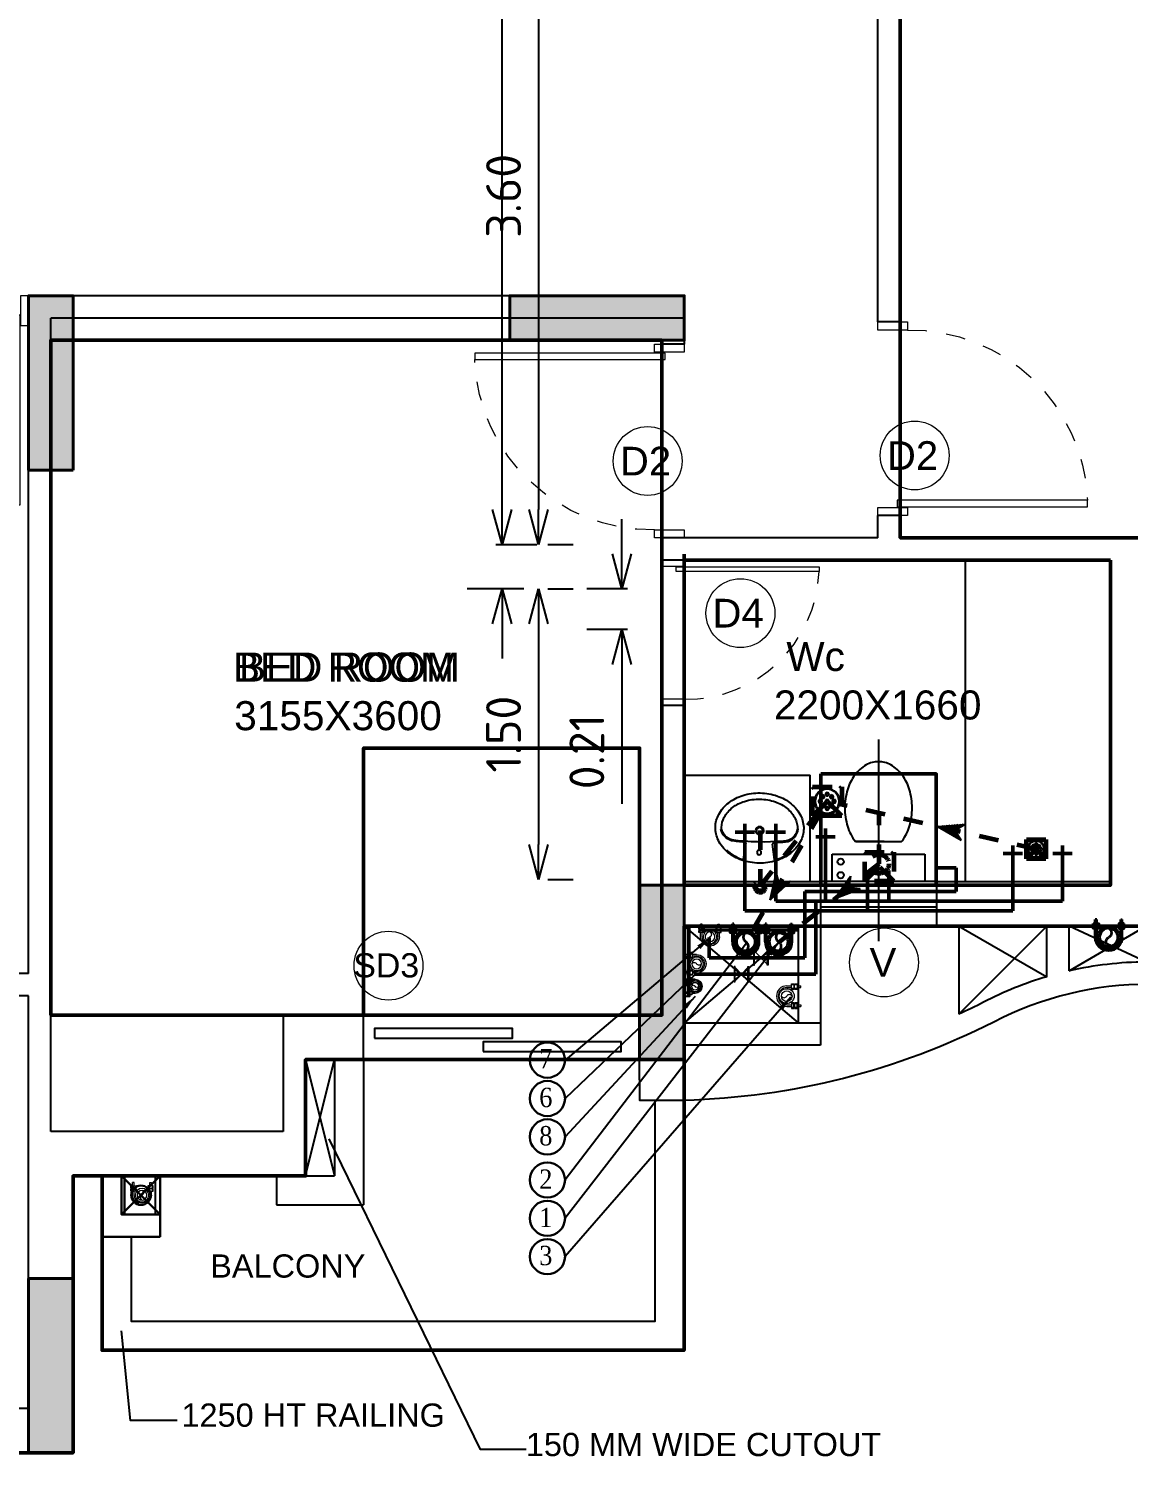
# Model space of a CAD drawing. Header units: inches. Extents: x 0 to 429, y 0 to 146.
# Drawn here: x 236.26 to 241.94, y 98.09 to 105.46 of the extents above; entities that cross this region are included whole.
import ezdxf
from ezdxf.enums import TextEntityAlignment as Align

# ---------------------------------------------------------------- set-up
doc = ezdxf.new("R2010")
doc.units = ezdxf.units.IN
doc.header["$MEASUREMENT"] = 0
doc.linetypes.add('Xr-4BHK-A-B-Typical-Sub$0$HIDDEN', pattern=[0.375, 0.25, -0.125])
doc.layers.get('DEFPOINTS').update_dxf_attribs({"lineweight": 18})
for name, color, linetype, lineweight in [('FLOOR01', 7, 'Continuous', 50), ('XR-4BHK-A-B-TYPICAL-SUB$0$1PL-SHAFT-PIPE-TEXT-50', 213, 'Continuous', 30), ('XR-4BHK-A-B-TYPICAL-SUB$0$CUTOUT', 6, 'Continuous', 30), ('XR-4BHK-A-B-TYPICAL-SUB$0$DOOR', 34, 'Continuous', 20), ('XR-4BHK-A-B-TYPICAL-SUB$0$PIPE', 30, 'Continuous', 30), ('XR-4BHK-A-B-TYPICAL-SUB$0$TOWER-COL', 1, 'Continuous', 40), ('XR-4BHK-A-B-TYPICAL-SUB$0$TOWER-COL-HATCH', 9, 'Continuous', 5), ('XR-4BHK-A-B-TYPICAL-SUB$0$WALL', 7, 'Continuous', 30)]:
    doc.layers.add(name, color=color, linetype=linetype, lineweight=lineweight)
doc.layers.add('XR-4BHK-A-B-TYPICAL-SUB$0$1PL-SHAFT-PIPE', color=7, linetype='Continuous')
doc.layers.add('XR-4BHK-A-B-TYPICAL-SUB$0$ELE', color=4, linetype='Continuous')
doc.layers.add('XR-4BHK-A-B-TYPICAL-SUB$0$SEWERARE LINE', color=7, linetype='Continuous', lineweight=35, true_color=0xca2d12)
doc.layers.add('XR-4BHK-A-B-TYPICAL-SUB$0$WATER SUPPLAY', color=7, linetype='Continuous', lineweight=0, true_color=0x00f000)
doc.styles.add('Sanvi Common', font='isocpeur.ttf')
doc.styles.add('Xr-4BHK-A-B-Typical-Sub$0$$0$DIM', font='arial.ttf', dxfattribs={"height": 4})
doc.styles.add('Xr-4BHK-A-B-Typical-Sub$0$$1$Standard', font='arial.ttf')
doc.styles.add('Xr-4BHK-A-B-Typical-Sub$0$DIM', font='arial.ttf')
doc.styles.add('Xr-4BHK-A-B-Typical-Sub$0$Standard', font='ARIALN.TTF')
doc.styles.add('Xr-4BHK-A-B-Typical-Sub$0$TIMES-ROMAN', font='times.ttf', dxfattribs={"width": 0.9})
doc.dimstyles.new('Sanvi Common', dxfattribs={"dimtxt": 0.18, "dimasz": 0.18, "dimexe": 0.18, "dimexo": 0.0625, "dimgap": 0.09, "dimtad": 1, "dimzin": 0, "dimdsep": 46, "dimtxsty": 'Sanvi Common', "dimblk": 'OPEN30', "dimcen": 0.09, "dimclrd": 68, "dimclre": 68, "dimclrt": 40, "dimadec": 0, "dimazin": 0, "dimtfac": 1, "dimtofl": 0, "dimtmove": 0, "dimatfit": 3, "dimldrblk": 'OPEN30', "dimfxl": 1, "dimtolj": 1, "dimtzin": 0, "dimarcsym": 0})
doc.dimstyles.new('Xr-4BHK-A-B-Typical-Sub$0$DIM 75', dxfattribs={"dimtxt": 75, "dimasz": 75, "dimexe": 0.18, "dimexo": 0.0625, "dimgap": 0.09, "dimtad": 0, "dimtih": 1, "dimtoh": 1, "dimdec": 0, "dimzin": 0, "dimdsep": 46, "dimtxsty": 'Xr-4BHK-A-B-Typical-Sub$0$Standard', "dimcen": 0.09, "dimclrd": 256, "dimclre": 256, "dimclrt": 256, "dimadec": 0, "dimazin": 0, "dimtfac": 1, "dimtdec": 0, "dimtofl": 0, "dimtmove": 0, "dimatfit": 3, "dimfxl": 1, "dimtolj": 1, "dimtzin": 0, "dimarcsym": 0})

# ---------------------------------------------------------------- blocks, each defined once
blk = doc.blocks.new('Xr-4BHK-A-B-Typical-Sub$0$basin6')
blk.add_lwpolyline([(285.3, -227.3, 0.120605), (264.9, -143.3, 0.10507), (202.2, -66.9, 0.088649), (112.5, -18.2, 0.079738), (0.8, 0, 0.079738), (-111, -17.7, 0.088649), (-200.9, -65.9, 0.10507), (-264, -142.1, 0.120605), (-284.7, -226.1, 0.120605), (-264.3, -310.1, 0.10507), (-201.6, -386.5, 0.088649), (-112, -435.2, 0.079738), (-0.2, -453.4, 0.079738), (111.6, -435.7, 0.088649), (201.5, -387.5, 0.10507), (264.5, -311.3, 0.120605)], format="xyb", close=True)
for points in [[(-209.7, -80, -0.016805), (-197.8, -69.9, -0.092161), (-106, -21.4, -0.435128), (-99.7, -24.7), (-85.2, -123.6, -0.44775), (-92.4, -133.7, 0.015365), (-179.5, -141.3, 0.272514), (-249.3, -215.6, 0.272514)], [(210.3, -80, 0.016805), (198.4, -69.9, 0.092161), (106.6, -21.4, 0.435128), (100.3, -24.7), (85.8, -123.6, 0.396344), (97.2, -134.7, -0.011856), (170.2, -140.3, -0.340407), (250.3, -226.8)], [(-244.4, -216.7, 0.017243), (-244.7, -226.1, 0.120605), (-228.8, -291.7, 0.10507), (-176.6, -355.3, 0.088649), (-99.4, -397.2, 0.079738), (-0.1, -413.4, 0.079738), (99.2, -397.7, 0.088649), (176.6, -356.1, 0.10507), (229.1, -292.7, 0.120605), (245.3, -227.3, 0.120605)]]:
    blk.add_lwpolyline(points, format="xyb")
for centre, radius in [((0.3, -69.2), 14.5), ((1.4, -209.2), 26.4), ((1.4, -209.2), 21)]:
    blk.add_circle(centre, radius)
for centre, radius, start, end in [((-151.3, -237.7), 95.4, 106.29531, 167.27029), ((-3.5, -1750.2), 1613.5, 84.2769, 96.21233), ((155.4, -234.9), 90.2, 4.87746, 88.71858)]:
    blk.add_arc(centre, radius, start, end)
blk = doc.blocks.new('Xr-4BHK-A-B-Typical-Sub$0$1111')
for p, q in [((-6719.3, 24832.2), (-6719.3, 24832.2)), ((-6770.3, 24610.7), (-7008.8, 24610.7)), ((-6918.9, 24610.7), (-6770.3, 24610.7)), ((-7128.5, 24545.5), (-7128.5, 24404.3)), ((-6650.6, 24545.5), (-7128.5, 24545.5)), ((-6650.6, 24404.3), (-6650.6, 24545.5)), ((-7128.5, 24404.3), (-6650.6, 24404.3)), ((-6849.6, 24404.3), (-6849.6, 24404.3)), ((-6703, 24404.3), (-6703, 24404.3))]:
    blk.add_line(p, q)
at = {"extrusion": (0, 0, -1)}
for centre, major_axis, ratio, start_param, end_param in [((-6859.2, 24842), (-134, 134), 1, 6.126583, 6.550859), ((-6889.6, 24895.3), (90.6, 90.6), 1, -1.303122, -0.785398), ((-6889.6, 24895.3), (-90.6, 90.6), 1, 0.785398, 1.303122), ((-6919.9, 24842), (134, 134), 1, -0.267674, 0.156602), ((-6811.4, 24807.2), (175.8, 175.8), 1, 4.219591, 4.555787), ((-6967.7, 24807.2), (-175.8, 175.8), 1, 1.727398, 2.063595), ((-6735.9, 24784.5), (231.5, 231.5), 1, 3.926991, 4.219591), ((-7043.2, 24784.5), (231.5, 231.5), 1, 0.492798, 0.785398), ((-6735.9, 24784.5), (-231.5, 231.5), 1, 5.205187, 5.497787), ((-7043.2, 24784.5), (231.5, 231.5), 1, 0.785398, 1.077998), ((-6811.4, 24761.7), (-175.8, 175.8), 1, 4.868991, 5.205187), ((-6967.7, 24761.7), (-231.2, 91.4), 0.988951, 3.056609, 3.421062), ((-6859.2, 24726.9), (-134, 134), 1, 4.837165, 4.868991), ((-6694.7, 24507), (-11.5, 11.5), 1, 3.141593, 9.424778), ((-6694.7, 24437.2), (11.5, 11.5), 1, 1.570796326805002, 7.853981633984588)]:
    blk.add_ellipse(centre, major_axis=major_axis, ratio=ratio, start_param=start_param, end_param=end_param, dxfattribs=at)
blk = doc.blocks.new('Xr-4BHK-A-B-Typical-Sub$0$d-750')
at = {"layer": 'XR-4BHK-A-B-TYPICAL-SUB$0$DOOR'}
for p, q in [((0, 718.7), (0, 750)), ((0, 750), (115, 750)), ((115, 750), (115, 718.7)), ((115, 718.7), (0, 718.7)), ((0, 0), (0, 31.2)), ((0, 31.2), (115, 31.2)), ((115, 31.2), (115, 0)), ((115, 0), (0, 0))]:
    blk.add_line(p, q, dxfattribs=at)
blk.add_lwpolyline([(73.9, 34.2), (811.3, 34.2), (811.3, 59.2), (73.9, 59.2)], close=True, dxfattribs=at)
at = {"layer": 'XR-4BHK-A-B-TYPICAL-SUB$0$DOOR', "color": 8, "linetype": 'Xr-4BHK-A-B-Typical-Sub$0$HIDDEN', "extrusion": (0, 0, -1)}
blk.add_ellipse((125, 31.2), major_axis=(218.4, 652.1), ratio=0.99874, start_param=-0.33813, end_param=1.207251, dxfattribs=at)
blk = doc.blocks.new('Xr-4BHK-A-B-Typical-Sub$0$RWP')
at = {"layer": 'XR-4BHK-A-B-TYPICAL-SUB$0$CUTOUT'}
for p, q in [((0, 200), (200, 0)), ((200, 200), (0, 0))]:
    blk.add_line(p, q, dxfattribs=at)
blk.add_lwpolyline([(0, 0), (200, 0), (200, 200), (0, 200)], close=True, dxfattribs=at)
at = {"layer": 'XR-4BHK-A-B-TYPICAL-SUB$0$ELE'}
for p, q in [((0, 200), (0, 0)), ((25, 200), (25, 0))]:
    blk.add_line(p, q, dxfattribs=at)
at = {"layer": 'XR-4BHK-A-B-TYPICAL-SUB$0$PIPE'}
blk.add_circle((100, 100), 50, dxfattribs=at)
at = {"layer": 'XR-4BHK-A-B-TYPICAL-SUB$0$WALL'}
for p, q in [((0, 315), (300.3, 315)), ((0, 200), (0, 315)), ((300.3, 0), (300.3, 315)), ((0, 200), (185.3, 200)), ((185.3, 0), (185.3, 200))]:
    blk.add_line(p, q, dxfattribs=at)
blk = doc.blocks.new('Xr-4BHK-A-B-Typical-Sub$0$REV.CO.')
at = {"layer": 'XR-4BHK-A-B-TYPICAL-SUB$0$TOWER-COL-HATCH'}
for points in [[(451646.1, 19799.7), (451416.1, 19799.7), (451416.1, 20700.2), (451646.1, 20700.2)], [(454801.1, 18669.7), (454571.1, 18669.7), (454571.1, 17769.2), (454801.1, 17769.2)], [(451646.1, 14725.2), (451416.1, 14725.2), (451416.1, 15625.7), (451646.1, 15625.7)], [(454801.1, 14955.2), (454801.1, 14725.2), (453900.6, 14725.2), (453900.6, 14955.2)]]:
    blk.add_hatch(color=256, dxfattribs=at).paths.add_polyline_path(points)
at = {"layer": 'XR-4BHK-A-B-TYPICAL-SUB$0$TOWER-COL'}
for points in [[(451646.1, 20700.2), (451416.1, 20700.2), (451416.1, 19799.7), (451646.1, 19799.7)], [(454801.1, 18669.7), (454571.1, 18669.7), (454571.1, 17769.2), (454801.1, 17769.2)], [(451646.1, 15625.7), (451416.1, 15625.7), (451416.1, 14725.2), (451646.1, 14725.2)], [(453900.6, 14955.2), (453900.6, 14725.2), (454801.1, 14725.2), (454801.1, 14955.2)]]:
    blk.add_lwpolyline(points, close=True, dxfattribs=at)
blk = doc.blocks.new('Xr-4BHK-A-B-Typical-Sub$0$$0$DOOR NO')
at = {"lineweight": 0}
blk.add_circle((0, 0), 10, dxfattribs=at)
at = {"style": 'Xr-4BHK-A-B-Typical-Sub$0$$0$DIM'}
blk.add_attdef('X1', text='', height=9, dxfattribs=at).set_placement((0, 0), align=Align.MIDDLE_CENTER)
blk = doc.blocks.new('_Open30')
at = {"color": 0, "linetype": 'ByBlock', "lineweight": -2}
for p, q in [((-1, 0.268), (0, 0)), ((0, 0), (-1, -0.268)), ((0, 0), (-1, 0))]:
    blk.add_line(p, q, dxfattribs=at)
blk = doc.blocks.new('*D228')
at = {"color": 68, "lineweight": -2, "transparency": 16777216}
for p, q in [((238.9405, 106.4011), (239.0715, 106.4011)), ((238.8915, 106.2211), (238.8915, 102.9811)), ((238.9405, 102.8011), (239.0715, 102.8011))]:
    blk.add_line(p, q, dxfattribs=at)
at = {"layer": 'DEFPOINTS', "color": 0, "transparency": 16777216}
for p in [(238.878, 106.4011), (238.878, 102.8011), (238.8915, 102.8011)]:
    blk.add_point(p, dxfattribs=at)
at = {"color": 68, "lineweight": -2, "transparency": 16777216, "xscale": 0.18, "yscale": 0.18, "zscale": 0.18}
for p, rotation in [((238.8915, 106.4011), 90), ((238.8915, 102.8011), 270)]:
    blk.add_blockref('_Open30', p, dxfattribs=dict(at, rotation=rotation))
at = {"color": 40, "transparency": 16777216, "insert": (238.7115, 104.6011), "char_height": 0.18, "attachment_point": 5, "rotation": 90, "style": 'Sanvi Common'}
blk.add_mtext('\\A1;3.60', dxfattribs=at)
blk = doc.blocks.new('*D229')
at = {"color": 68, "lineweight": -2, "transparency": 16777216}
for p, q in [((238.7035, 102.9811), (238.7035, 106.3291)), ((238.6717, 102.8011), (238.8835, 102.8011)), ((238.8155, 102.5711), (238.5235, 102.5711)), ((238.7035, 102.3911), (238.7035, 102.2111))]:
    blk.add_line(p, q, dxfattribs=at)
at = {"layer": 'DEFPOINTS', "color": 0, "transparency": 16777216}
for p in [(238.6092, 102.8011), (238.7035, 102.5711), (238.878, 102.5711)]:
    blk.add_point(p, dxfattribs=at)
at = {"color": 68, "lineweight": -2, "transparency": 16777216, "xscale": 0.18, "yscale": 0.18, "zscale": 0.18}
for p, rotation in [((238.7035, 102.8011), 270), ((238.7035, 102.5711), 90)]:
    blk.add_blockref('_Open30', p, dxfattribs=dict(at, rotation=rotation))
at = {"color": 40, "transparency": 16777216, "insert": (238.5235, 106.0411), "char_height": 0.18, "attachment_point": 5, "rotation": 90, "style": 'Sanvi Common'}
blk.add_mtext('\\A1;0.23', dxfattribs=at)
blk = doc.blocks.new('*D230')
at = {"color": 68, "lineweight": -2, "transparency": 16777216}
for p, q in [((238.9405, 102.5711), (239.0715, 102.5711)), ((238.8915, 102.3911), (238.8915, 101.2511)), ((238.9405, 101.0711), (239.0715, 101.0711))]:
    blk.add_line(p, q, dxfattribs=at)
at = {"layer": 'DEFPOINTS', "color": 0, "transparency": 16777216}
for p in [(238.878, 102.5711), (238.878, 101.0711), (238.8915, 101.0711)]:
    blk.add_point(p, dxfattribs=at)
at = {"color": 68, "lineweight": -2, "transparency": 16777216, "xscale": 0.18, "yscale": 0.18, "zscale": 0.18}
for p, rotation in [((238.8915, 102.5711), 90), ((238.8915, 101.0711), 270)]:
    blk.add_blockref('_Open30', p, dxfattribs=dict(at, rotation=rotation))
at = {"color": 40, "transparency": 16777216, "insert": (238.7115, 101.8211), "char_height": 0.18, "attachment_point": 5, "rotation": 90, "style": 'Sanvi Common'}
blk.add_mtext('\\A1;1.50', dxfattribs=at)
blk = doc.blocks.new('*D325')
at = {"color": 68, "lineweight": -2, "transparency": 16777216}
for p, q in [((239.3215, 102.7516), (239.3215, 102.9316)), ((239.3517, 102.5716), (239.1415, 102.5716)), ((239.3518, 102.3611), (239.1415, 102.3611)), ((239.3215, 102.1811), (239.3215, 101.4611))]:
    blk.add_line(p, q, dxfattribs=at)
at = {"layer": 'DEFPOINTS', "color": 0, "transparency": 16777216}
for p in [(239.4142, 102.5716), (239.3215, 102.3611), (239.4143, 102.3611)]:
    blk.add_point(p, dxfattribs=at)
at = {"color": 68, "lineweight": -2, "transparency": 16777216, "xscale": 0.18, "yscale": 0.18, "zscale": 0.18}
for p, rotation in [((239.3215, 102.5716), 270), ((239.3215, 102.3611), 90)]:
    blk.add_blockref('_Open30', p, dxfattribs=dict(at, rotation=rotation))
at = {"color": 40, "transparency": 16777216, "insert": (239.1415, 101.7311), "char_height": 0.18, "attachment_point": 5, "rotation": 90, "style": 'Sanvi Common'}
blk.add_mtext('\\A1;0.21', dxfattribs=at)
blk = doc.blocks.new('Xr-4BHK-A-B-Typical-Sub$0$CI50')
at = {"layer": 'XR-4BHK-A-B-TYPICAL-SUB$0$WATER SUPPLAY', "ltscale": 100}
for p, q in [((-53.2, 2), (-53.2, 13.5)), ((-48.3, 35), (-48.3, 13.5)), ((-48.3, 2), (-48.3, -2)), ((-40.3, 35), (-40.3, 13.5)), ((-40.3, 2), (-40.3, -2)), ((-35.4, 2), (-35.4, 13.5)), ((35.4, 2), (35.4, 13.5)), ((40.3, 35), (40.3, 13.5)), ((40.3, 2), (40.3, -2)), ((48.3, 35), (48.3, 13.5)), ((48.3, 2), (48.3, -2)), ((53.2, 2), (53.2, 13.5)), ((-53.2, -13.5), (-53.2, -2)), ((-48.3, -13.5), (-48.3, -30.6)), ((-48.3, -14.8), (-48.3, -30.6)), ((-40.3, -30.6), (-48.3, -30.6)), ((-40.3, -13.5), (-40.3, -30.6)), ((-40.3, -14.8), (-40.3, -30.6)), ((-35.4, -13.5), (-35.4, -2)), ((35.4, -13.5), (35.4, -2)), ((40.3, -13.5), (40.3, -30.6)), ((40.3, -14.8), (40.3, -30.6)), ((40.3, -30.6), (48.3, -30.6)), ((48.3, -13.5), (48.3, -30.6)), ((48.3, -14.8), (48.3, -30.6)), ((53.2, -13.5), (53.2, -2))]:
    blk.add_line(p, q, dxfattribs=at)
at = {"layer": 'XR-4BHK-A-B-TYPICAL-SUB$0$WATER SUPPLAY', "ltscale": 100, "elevation": 0}
for points in [[(-57.9, 2), (-30.9, 2), (-30.9, 13.5), (-57.9, 13.5)], [(57.9, 2), (30.9, 2), (30.9, 13.5), (57.9, 13.5)], [(-57.9, -13.5), (-30.9, -13.5), (-30.9, -2), (-57.9, -2)], [(57.9, -13.5), (30.9, -13.5), (30.9, -2), (57.9, -2)]]:
    blk.add_lwpolyline(points, close=True, dxfattribs=at)
at = {"layer": 'XR-4BHK-A-B-TYPICAL-SUB$0$WATER SUPPLAY', "ltscale": 100}
for radius in [35, 25]:
    blk.add_circle((0, 35), radius, dxfattribs=at)
for centre, radius, start, end in [((0, 35), 48.3, 0, 180), ((0, 35), 40.3, 360, 180), ((6.9, 47.5), 14.3, 119.0199, 240.9801), ((-6.9, 22.5), 14.3, 299.0199, 60.9801)]:
    blk.add_arc(centre, radius, start, end, dxfattribs=at)
blk = doc.blocks.new('Xr-4BHK-A-B-Typical-Sub$0$CI100')
at = {"layer": 'XR-4BHK-A-B-TYPICAL-SUB$0$SEWERARE LINE', "ltscale": 100}
for p, q in [((-78.9, 0), (-78.9, 11.5)), ((-74, 60.7), (-74, 11.5)), ((-66, 60.7), (-66, 11.5)), ((-61.1, 0), (-61.1, 11.5)), ((61.1, 0), (61.1, 11.5)), ((66, 60.7), (66, 11.5)), ((74, 60.7), (74, 11.5)), ((78.9, 0), (78.9, 11.5)), ((-78.9, -15.5), (-78.9, -4)), ((-74, 0), (-74, -4)), ((-74, -15.5), (-74, -37.3)), ((-74, -16.8), (-74, -37.3)), ((-66, -37.3), (-74, -37.3)), ((-66, 0), (-66, -4)), ((-66, -15.5), (-66, -37.3)), ((-66, -16.8), (-66, -37.3)), ((-61.1, -15.5), (-61.1, -4)), ((61.1, -15.5), (61.1, -4)), ((66, 0), (66, -4)), ((66, -15.5), (66, -37.3)), ((66, -16.8), (66, -37.3)), ((66, -37.3), (74, -37.3)), ((74, 0), (74, -4)), ((74, -15.5), (74, -37.3)), ((74, -16.8), (74, -37.3)), ((78.9, -15.5), (78.9, -4))]:
    blk.add_line(p, q, dxfattribs=at)
for points in [[(-85.4, 0), (-54.6, 0), (-54.6, 11.5), (-85.4, 11.5)], [(85.4, 0), (54.6, 0), (54.6, 11.5), (85.4, 11.5)], [(-85.4, -15.5), (-54.6, -15.5), (-54.6, -4), (-85.4, -4)], [(85.4, -15.5), (54.6, -15.5), (54.6, -4), (85.4, -4)]]:
    blk.add_lwpolyline(points, close=True, dxfattribs=at)
for radius in [60.7, 50]:
    blk.add_circle((0, 60.7), radius, dxfattribs=at)
for centre, radius, start, end in [((0, 60.7), 74, 0, 180), ((0, 60.7), 66, 0, 180), ((13.9, 85.7), 28.6, 119.0199, 240.9801), ((-13.9, 35.7), 28.6, 299.0199, 60.9801)]:
    blk.add_arc(centre, radius, start, end, dxfattribs=at)
blk = doc.blocks.new('Xr-4BHK-A-B-Typical-Sub$0$A6')
at = {"linetype": 'Continuous', "lineweight": -3}
h = blk.add_hatch(dxfattribs=at)
h.set_pattern_fill('ANSI31', color=8, scale=51.850019, angle=269.98621, style=0)
h.set_pattern_definition([(314.9862146, (-3558.9815, 121585.5365), (4.58404006, 4.58183475), [])])
h.paths.add_polyline_path([(-42.5, 41.5), (0, 0), (-42.5, -41.5), (91.7, 0)])
for p, q in [((-42.5, 41.5), (0, 0)), ((91.7, 0), (-42.5, 41.5)), ((-42.5, -41.5), (0, 0)), ((0, 0), (91.7, 0)), ((91.7, 0), (-42.5, -41.5))]:
    blk.add_line(p, q, dxfattribs=at)
blk = doc.blocks.new('Xr-4BHK-A-B-Typical-Sub$0$FT 100')
at = {"linetype": 'Continuous'}
blk.add_ellipse((0, 0), major_axis=(63.4, -2.9), ratio=1, start_param=0.046079, end_param=6.329264, dxfattribs=at)
for centre in [(-36.7, 0), (-23.3, 23.3), (0, 35.4), (0, 0), (23.3, 23.3), (36.7, 0), (-23.3, -23.3), (0, -35.4), (23.3, -23.3)]:
    blk.add_ellipse(centre, major_axis=(7.97, 0), ratio=1)
blk = doc.blocks.new('Xr-4BHK-A-B-Typical-Sub$0$P-VALVE')
at = {"linetype": 'Continuous'}
for p, q in [((-19.7, 19), (19.7, 19)), ((-19.7, 16.4), (-19.7, 19)), ((19.7, 16.4), (-19.7, 16.4)), ((-17, -16.4), (17, 16.4)), ((-17, 16.4), (17, -16.4)), ((19.7, 19), (19.7, 16.4)), ((19.7, -16.4), (-19.7, -16.4)), ((-19.7, -16.4), (-19.7, -19)), ((-19.7, -19), (19.7, -19)), ((19.7, -19), (19.7, -16.4))]:
    blk.add_line(p, q, dxfattribs=at)
blk = doc.blocks.new('Xr-4BHK-A-B-Typical-Sub$0$A$C14D55273')
at = {"layer": 'XR-4BHK-A-B-TYPICAL-SUB$0$WATER SUPPLAY', "lineweight": 50}
for p, q in [((7611.1, -2471.7), (8238.6, -2471.7)), ((8238.6, -2471.7), (8238.6, -2849.5)), ((7688.2, -2661.7), (7688.2, -2556.9)), ((7688.2, -2556.9), (8183.5, -2556.9)), ((8183.5, -2556.9), (8183.5, -2899.5)), ((9255.8, -2799.5), (7872.3, -2799.5)), ((7872.3, -3248.1), (7872.3, -2799.5)), ((8506.4, -3006.4), (8506.4, -2799.5)), ((9255.8, -3136.8), (9255.8, -2799.5)), ((9513.3, -2849.5), (8032.1, -2849.5)), ((8032.1, -3248.1), (8032.1, -2849.5)), ((8289.3, -3223.5), (8289.3, -2849.5)), ((8616, -3006.4), (8616, -2849.5)), ((9513.3, -3136.8), (9513.3, -2849.5)), ((8963.2, -2899.5), (8183.5, -2899.5)), ((8963.2, -2899.5), (8963.2, -3020.1)), ((8963.2, -3020.1), (8858.5, -3020.1)), ((9205.8, -3094.3), (9305.8, -3094.3)), ((9463.3, -3094.3), (9563.3, -3094.3)), ((7822.3, -3205.6), (7922.3, -3205.6)), ((7982.1, -3205.6), (8082.1, -3205.6)), ((8239.3, -3181), (8339.3, -3181))]:
    blk.add_line(p, q, dxfattribs=at)
at = {"layer": 'XR-4BHK-A-B-TYPICAL-SUB$0$WATER SUPPLAY', "lineweight": 50, "xscale": 2.000000000000041, "yscale": 2.000000000000041, "zscale": 2.000000000000041, "rotation": 90.00001157763748}
for p in [(7855.2, -2471.7), (7955, -2556.9)]:
    blk.add_blockref('Xr-4BHK-A-B-Typical-Sub$0$P-VALVE', p, dxfattribs=at)
blk = doc.blocks.new('Xr-4BHK-A-B-Typical-Sub$0$A$C2521575D')
at = {"layer": 'XR-4BHK-A-B-TYPICAL-SUB$0$1PL-SHAFT-PIPE'}
for p, q in [((8360.9, 2542.2), (8360.9, 2177.1)), ((8934.6, 2521.2, 0), (8435.3, 2521.2))]:
    blk.add_line(p, q, dxfattribs=at)
blk.add_lwpolyline([(8347, 2542.2), (8347, 2177.1), (8372, 2177.1), (8372, 2542.2)], close=True, dxfattribs=at)
at = {"layer": 'XR-4BHK-A-B-TYPICAL-SUB$0$1PL-SHAFT-PIPE', "elevation": 0}
blk.add_lwpolyline([(8934.6, 2542.2), (8435.3, 2542.3), (8435.3, 2517.2), (8934.6, 2517.2)], close=True, dxfattribs=at)
at = {"layer": 'XR-4BHK-A-B-TYPICAL-SUB$0$1PL-SHAFT-PIPE-TEXT-50'}
for centre in [(7637.8, 1847.1), (7637.8, 1649.1), (7637.8, 1451.1), (7637.8, 1228.8), (7637.8, 1030.9), (7637.8, 832.9)]:
    blk.add_circle(centre, 90.6, dxfattribs=at)
at = {"layer": 'XR-4BHK-A-B-TYPICAL-SUB$0$SEWERARE LINE', "linetype": 'Xr-4BHK-A-B-Typical-Sub$0$HIDDEN', "lineweight": 60, "ltscale": 200}
for p, q in [((9006.9, 3108.9), (9156.9, 3258.9)), ((9156.9, 3108.9), (9006.9, 3258.9)), ((9050.1, 3128.9), (8661.9, 2457.5)), ((8736.5, 2744.2, 0), (9042.8, 3133.9, 0)), ((10160.6, 2936.9), (9143.8, 3169.7)), ((9349.9, 2860.2, 0), (9349.9, 3127.6, 0)), ((8736.5, 3033.7), (8736.5, 2749.7, 0)), ((10110.6, 2886.9), (10210.6, 2986.9)), ((10210.6, 2886.9), (10110.6, 2986.9)), ((9276.6, 2771.7), (9426.6, 2921.7)), ((9426.6, 2771.7), (9276.6, 2921.7)), ((9349.9, 2860.2, 0), (8834.4, 2456))]:
    blk.add_line(p, q, dxfattribs=at)
for points in [[(9006.9, 3258.9), (9156.9, 3258.9), (9156.9, 3108.9), (9006.9, 3108.9)], [(10110.6, 2986.9), (10210.6, 2986.9), (10210.6, 2886.9), (10110.6, 2886.9)], [(9276.6, 2921.7), (9426.6, 2921.7), (9426.6, 2771.7), (9276.6, 2771.7)]]:
    blk.add_lwpolyline(points, close=True, dxfattribs=at)
blk.add_circle((9349.9, 2860.2), 50, dxfattribs=at)
for centre, radius, start, end in [((8736.5, 2744.2, 0), 30, 146.44269, 33.55731), ((8736.5, 2749.7, 0), 27.3, 156.0932, 23.9068)]:
    blk.add_arc(centre, radius, start, end, dxfattribs=at)
at = {"layer": 'XR-4BHK-A-B-TYPICAL-SUB$0$1PL-SHAFT-PIPE', "xscale": -1}
for p, rotation in [((8476.9, 2519.2), 180), ((8373.1, 2344.3), 270), ((5544.5, 1184.7), 180)]:
    blk.add_blockref('Xr-4BHK-A-B-Typical-Sub$0$CI50', p, dxfattribs=dict(at, rotation=rotation))
at = {"layer": 'XR-4BHK-A-B-TYPICAL-SUB$0$1PL-SHAFT-PIPE'}
for name, p, xscale, yscale, zscale, rotation in [('Xr-4BHK-A-B-Typical-Sub$0$CI100', (8661.9, 2515.3), 0.9404999999969732, 0.9404999999969732, 0.9404999999969732, 180), ('Xr-4BHK-A-B-Typical-Sub$0$CI100', (8831.2, 2515.3), 0.9404999999969732, 0.9404999999969732, 0.9404999999969732, 180), ('Xr-4BHK-A-B-Typical-Sub$0$CI100', (10535.7, 2538.3), -0.9404999999969732, 0.9404999999969732, 0.9405, 180), ('Xr-4BHK-A-B-Typical-Sub$0$CI50', (8373.5, 2228.4), -0.75, 0.75, 0.75, 270), ('Xr-4BHK-A-B-Typical-Sub$0$CI50', (8911.7, 2177.7), 1.099999999976717, 1.099999999976717, 1.099999999976717, 90)]:
    blk.add_blockref(name, p, dxfattribs=dict(at, xscale=xscale, yscale=yscale, zscale=zscale, rotation=rotation))
at = {"layer": 'XR-4BHK-A-B-TYPICAL-SUB$0$SEWERARE LINE', "linetype": 'Xr-4BHK-A-B-Typical-Sub$0$HIDDEN', "lineweight": 60, "ltscale": 200, "xscale": -1, "rotation": 270}
blk.add_blockref('Xr-4BHK-A-B-Typical-Sub$0$FT 100', (9081.9, 3183.9), dxfattribs=at)
at = {"layer": 'XR-4BHK-A-B-TYPICAL-SUB$0$SEWERARE LINE', "linetype": 'Xr-4BHK-A-B-Typical-Sub$0$HIDDEN', "lineweight": 60, "ltscale": 200, "extrusion": (3.61004e-09, 1.60894e-08, 1), "xscale": -1, "rotation": 347.3401290847203}
blk.add_blockref('Xr-4BHK-A-B-Typical-Sub$0$A6', (9741.7, 3033.3, 0), dxfattribs=at)
at = {"layer": 'XR-4BHK-A-B-TYPICAL-SUB$0$SEWERARE LINE', "linetype": 'Xr-4BHK-A-B-Typical-Sub$0$HIDDEN', "lineweight": 60, "ltscale": 200, "xscale": -0.6666666666715173, "yscale": 0.6666666666715173, "zscale": 0.6666666666666666, "rotation": 270}
blk.add_blockref('Xr-4BHK-A-B-Typical-Sub$0$FT 100', (10160.6, 2936.9), dxfattribs=at)
at = {"layer": 'XR-4BHK-A-B-TYPICAL-SUB$0$SEWERARE LINE', "linetype": 'Xr-4BHK-A-B-Typical-Sub$0$HIDDEN', "lineweight": 60, "ltscale": 200, "extrusion": (-1.42688e-08, 8.26458e-09, 1), "xscale": -0.9999999999999981, "rotation": 59.90662083317526}
blk.add_blockref('Xr-4BHK-A-B-Typical-Sub$0$A6', (8833.5, 2754.2, 0), dxfattribs=at)
at = {"layer": 'XR-4BHK-A-B-TYPICAL-SUB$0$SEWERARE LINE', "linetype": 'Xr-4BHK-A-B-Typical-Sub$0$HIDDEN', "lineweight": 60, "ltscale": 200, "extrusion": (-1.01856e-08, 1.29675e-08, 1), "xscale": -1, "rotation": 38.13488623153825}
blk.add_blockref('Xr-4BHK-A-B-Typical-Sub$0$A6', (9193.9, 2737.9, 0), dxfattribs=at)
at = {"layer": 'XR-4BHK-A-B-TYPICAL-SUB$0$WATER SUPPLAY', "xscale": -1, "rotation": 180}
blk.add_blockref('Xr-4BHK-A-B-Typical-Sub$0$A$C14D55273', (783.9, -180.6), dxfattribs=at)
at = {"layer": 'XR-4BHK-A-B-TYPICAL-SUB$0$1PL-SHAFT-PIPE-TEXT-50', "style": 'Xr-4BHK-A-B-Typical-Sub$0$TIMES-ROMAN', "width": 0.9}
for s, p in [('7', (7629.3, 1805)), ('6', (7629.3, 1604.7)), ('8', (7629.3, 1406.7)), ('2', (7629.3, 1182.7)), ('1', (7629.3, 984.7)), ('3', (7629.3, 788.5))]:
    blk.add_text(s, height=100, rotation=359.99997, dxfattribs=at).set_placement(p, align=Align.CENTER)
at = {"layer": 'XR-4BHK-A-B-TYPICAL-SUB$0$1PL-SHAFT-PIPE-TEXT-50'}
for points in [[(8476.9, 2478.7), (7728.5, 1847.1)], [(8831.2, 2452.8), (7728.5, 1030.9)], [(8665.8, 2451), (7728.5, 1228.8)], [(8400.7, 2288.8), (7728.5, 1649.1)], [(8399.8, 2176.5), (7728.5, 1451.1)], [(8894.2, 2172.2), (7728.5, 832.9)]]:
    blk.add_leader(points, dimstyle='Xr-4BHK-A-B-Typical-Sub$0$DIM 75', dxfattribs=at)

msp = doc.modelspace()

# ---------------------------------------------------------------- linework, layer by layer
for p, q in [((240.6443, 103.9498), (240.6443, 107.9874)), ((240.7593, 103.9498), (240.7593, 106.8549)), ((236.2593, 100.5849), (236.2593, 104.0849)), ((239.6443, 104.0849), (236.2593, 104.0849)), ((239.6443, 103.9699), (239.6443, 104.0849)), ((236.3743, 99.7699), (236.3743, 103.9699)), ((239.6443, 103.9699), (236.3743, 103.9699)), ((240.7593, 103.9498), (240.6443, 103.9498)), ((239.5293, 103.8346), (239.5293, 103.8546)), ((239.6443, 103.8346), (239.5293, 103.8346)), ((239.6443, 103.8546), (239.6443, 103.8346)), ((240.7593, 102.9498), (240.6443, 102.9498)), ((240.6443, 102.8348), (240.6443, 102.9498)), ((240.7593, 102.8348), (240.7593, 102.9498)), ((239.5288, 102.8348), (239.5288, 102.7198)), ((240.6443, 102.8348), (239.5288, 102.8348)), ((241.9593, 102.8348), (240.7593, 102.8348)), ((241.8443, 102.7198), (239.5288, 102.7198)), ((239.6438, 101.9698), (239.6438, 102.7198)), ((241.0971, 101.0598), (241.0971, 102.7198)), ((241.8443, 102.7198), (241.8443, 101.0598)), ((239.6443, 101.9698), (239.5293, 101.9698)), ((239.5293, 101.9698), (239.5293, 100.8298)), ((239.6443, 101.9698), (239.6443, 101.0598)), ((240.6471, 101.7938), (240.6471, 100.7524)), ((239.6443, 101.6098), (240.2943, 101.6098)), ((240.2943, 101.0598), (240.2943, 101.6098)), ((241.2948, 101.2046), (241.3887, 101.2046)), ((241.3417, 101.0598), (241.3417, 101.2291)), ((241.6462, 101.2046), (241.5523, 101.2046)), ((241.5992, 101.0598), (241.5992, 101.2291)), ((239.6443, 101.0598), (240.3471, 101.0598)), ((240.9471, 101.0598), (240.3471, 101.0598)), ((240.3471, 101.0598), (240.3471, 100.8298)), ((240.9471, 101.0598), (240.9471, 100.8298)), ((240.9471, 101.0598), (241.8443, 101.0598)), ((240.9471, 100.9598), (240.3471, 100.9598)), ((240.3471, 100.9298), (240.9471, 100.9298)), ((239.6443, 100.8298), (240.3471, 100.8298)), ((239.6443, 100.8298), (239.6443, 100.33)), ((240.2321, 100.8298), (239.6443, 100.33)), ((239.6443, 100.8298), (240.2322, 100.33)), ((240.2321, 100.8298), (240.2322, 100.33)), ((240.3471, 100.8298), (240.9471, 100.8298)), ((240.3471, 100.8298), (240.3472, 100.33)), ((240.9471, 100.8298), (242.7121, 100.8298)), ((241.0621, 100.8298), (241.0621, 100.375)), ((241.5163, 100.8298), (241.0621, 100.375)), ((241.0621, 100.8298), (241.5163, 100.5685)), ((241.5163, 100.5685), (241.5163, 100.8298)), ((241.6313, 100.5986), (241.6313, 100.8298)), ((241.6313, 100.5986), (242.028, 100.8298)), ((242.028, 100.6448), (241.6313, 100.8298)), ((236.2593, 100.5849), (235.6593, 100.5849)), ((236.2593, 100.4699), (235.6593, 100.4699)), ((236.2593, 98.3399), (236.2593, 100.4699)), ((237.5743, 100.3699), (236.3738, 100.3699)), ((237.5743, 100.3699), (237.5743, 99.7699)), ((237.9893, 100.3699), (237.5743, 100.3699)), ((239.4142, 100.3699), (237.9893, 100.3699)), ((237.9893, 100.1404), (237.9893, 100.3699)), ((239.6443, 100.33), (240.3472, 100.33)), ((240.3472, 100.33), (240.3472, 100.215)), ((237.6893, 100.1404), (237.9893, 100.1404)), ((237.6893, 100.1404), (237.6893, 99.5399)), ((237.6893, 100.1404), (237.8393, 99.5399)), ((237.6893, 99.5399), (237.8393, 100.1404)), ((237.8393, 100.1404), (237.8393, 99.5399)), ((237.9893, 100.1404), (239.4142, 100.1404)), ((237.9893, 100.1404), (237.9893, 99.3899)), ((237.5743, 99.7699), (236.3743, 99.7699)), ((236.6388, 99.5399), (236.4889, 99.5399)), ((236.4893, 98.1099), (236.4893, 99.5399)), ((237.6893, 99.5399), (236.7538, 99.5399)), ((237.5393, 99.5399), (237.5393, 99.3899)), ((237.6893, 99.5399), (237.8393, 99.5399)), ((237.5393, 99.3899), (237.9893, 99.3899)), ((234.8293, 98.3399), (236.2593, 98.3399)), ((234.1897, 98.1099), (236.4893, 98.1099))]:
    msp.add_line(p, q)
for points in [[(242.028, 100.6448, 0.054211), (241.6313, 100.5986)], [(244.4393, 100.2151), (244.4393, 99.9298, -0.111051), (242.8409, 100.3344, 0.244497), (241.2426, 100.3344, -0.111051), (239.6443, 99.9298, 74.791831)], [(241.5163, 100.5685, 0.047733), (241.1901, 100.4367, -0.009749), (241.0621, 100.375)]]:
    msp.add_lwpolyline(points, format="xyb")
for points in [[(238.0446, 100.2505), (238.7571, 100.2505), (238.7571, 100.3007), (238.0446, 100.3007)], [(238.6066, 100.1826), (239.3191, 100.1826), (239.3191, 100.2328), (238.6066, 100.2328)]]:
    msp.add_lwpolyline(points, close=True)
for points in [[(240.3472, 100.215), (239.6442, 100.215), (239.6443, 99.9298), (239.4143, 99.9298), (239.4142, 100.1404)], [(236.6388, 99.2251), (236.6388, 98.6398), (239.6438, 98.6398), (239.6443, 99.9298)], [(236.7888, 99.2251), (236.7888, 98.7898), (239.4939, 98.7898), (239.4942, 99.9298)], [(237.0258, 98.2773), (236.7856, 98.2773), (236.7388, 98.7398)]]:
    msp.add_lwpolyline(points)
at = {"color": 4}
msp.add_lwpolyline([(238.8283, 98.1268), (238.593, 98.1268), (237.8105, 99.7312)], dxfattribs=at)
at = {"layer": 'FLOOR01', "color": 26}
for p, q in [((240.7592, 103.9085), (240.7592, 102.9918)), ((239.5288, 102.8767), (239.5288, 103.7933))]:
    msp.add_line(p, q, dxfattribs=at)
at = {"layer": 'FLOOR01', "color": 246}
msp.add_line((239.6442, 102.0014), (239.6442, 102.7514), dxfattribs=at)
at = {"layer": 'FLOOR01', "color": 181}
msp.add_lwpolyline([(232.4642, 109.0602), (232.4642, 103.9702), (232.0843, 103.9702), (232.0842, 98.1102), (236.4888, 98.1102), (236.4888, 99.5402), (237.6892, 99.5402), (237.6892, 100.1407), (239.6442, 100.1407), (239.6442, 100.8302), (244.4392, 100.8302), (244.4392, 105.3902), (245.0392, 105.3902), (245.0392, 107.0856)], dxfattribs=at)
at = {"layer": 'FLOOR01', "color": 230}
msp.add_lwpolyline([(245.0392, 107.0851), (245.0392, 105.3901), (244.4392, 105.3901), (244.4392, 100.8301), (239.6442, 100.83), (239.6442, 100.1406), (237.6892, 100.1406), (237.6892, 99.5401), (236.4892, 99.5401), (236.4892, 98.1101), (232.0842, 98.1101), (232.0843, 103.9701), (232.4643, 103.9701), (232.4642, 109.0601)], dxfattribs=at)
at = {"layer": 'FLOOR01', "color": 150}
for points in [[(244.2093, 102.8352), (240.7592, 102.8352), (240.7592, 106.8552), (244.2093, 106.8552)], [(236.3738, 100.3702), (239.5288, 100.3702), (239.5288, 103.8552), (236.3738, 103.8552)]]:
    msp.add_lwpolyline(points, close=True, dxfattribs=at)
at = {"layer": 'FLOOR01', "color": 81}
msp.add_lwpolyline([(241.8442, 102.7201), (239.6442, 102.7201), (239.6442, 101.0412), (241.8442, 101.0412)], close=True, dxfattribs=at)
at = {"layer": 'FLOOR01', "color": 103}
msp.add_lwpolyline([(239.4142, 100.3702), (237.9892, 100.3702), (237.9892, 101.7493), (239.4142, 101.7493)], close=True, dxfattribs=at)
at = {"layer": 'FLOOR01', "color": 128}
msp.add_lwpolyline([(240.3488, 101.6162), (240.9453, 101.6162), (240.9453, 101.0412), (240.3488, 101.0412)], close=True, dxfattribs=at)
at = {"layer": 'FLOOR01', "color": 35}
msp.add_lwpolyline([(239.6443, 100.1407), (237.6892, 100.1407), (237.6892, 99.5402), (236.6388, 99.5402), (236.6388, 98.6401), (239.6438, 98.6401)], close=True, dxfattribs=at)

# ---------------------------------------------------------------- block references
at = {"xscale": 0.001, "yscale": 0.001, "zscale": 0.001}
msp.add_blockref('Xr-4BHK-A-B-Typical-Sub$0$A$C2521575D', (231.3004, 98.2906), dxfattribs=at)
at = {"extrusion": (0, 0, -1)}
for name, p, xscale, yscale, zscale, rotation in [('Xr-4BHK-A-B-Typical-Sub$0$REV.CO.', (215.1569, 118.8101), 0.001, 0.001, -0.001, 180), ('Xr-4BHK-A-B-Typical-Sub$0$d-750', (-240.6443, 102.9498), -0.001333333333335759, 0.001333333333335759, -0.001333333333335759, 5.283973258940478e-08), ('Xr-4BHK-A-B-Typical-Sub$0$d-750', (-239.6443, 103.8346), -0.001333333333335759, 0.001333333333335759, -0.001333333333335759, 180.0000000528398), ('Xr-4BHK-A-B-Typical-Sub$0$1111', (-233.7576, 76.6555), 0.001, 0.001, -0.001, 359.9999998932784), ('Xr-4BHK-A-B-Typical-Sub$0$basin6', (-240.0294, 101.155), 0.0008000000005451249, 0.0008000000005451249, -0.0008000000005451249, 181.0950680543812)]:
    msp.add_blockref(name, p, dxfattribs=dict(at, xscale=xscale, yscale=yscale, zscale=zscale, rotation=rotation))
for name, p, xscale, yscale, zscale, rotation in [('Xr-4BHK-A-B-Typical-Sub$0$d-750', (236.2593, 104.0849), -0.001333333333335763, 0.001333333333335763, 0.001333333333335763, 90.00000005283974), ('Xr-4BHK-A-B-Typical-Sub$0$d-750', (239.5288, 102.7198), -0.001000064621199272, 0.001000064621199272, 0.001000064621199272, 180), ('Xr-4BHK-A-B-Typical-Sub$0$RWP', (236.9392, 99.5401), 0.001, 0.001, 0.001, 180)]:
    msp.add_blockref(name, p, dxfattribs=dict(xscale=xscale, yscale=yscale, zscale=zscale, rotation=rotation))
ref = msp.add_blockref('Xr-4BHK-A-B-Typical-Sub$0$$0$DOOR NO', (239.4555, 103.2317), dxfattribs=dict(xscale=0.01778, yscale=0.01778, zscale=0.01778, rotation=180))
ref.add_attrib('X1', 'D2', dxfattribs={"height": 0.14817, "style": 'Xr-4BHK-A-B-Typical-Sub$0$$1$Standard'}).set_placement((239.4444, 103.2311), align=Align.MIDDLE_CENTER)
ref = msp.add_blockref('Xr-4BHK-A-B-Typical-Sub$0$$0$DOOR NO', (240.834, 103.2604), dxfattribs=dict(xscale=0.01778, yscale=0.01778, zscale=0.01778, rotation=180))
ref.add_attrib('X1', 'D2', dxfattribs={"height": 0.14817, "style": 'Xr-4BHK-A-B-Typical-Sub$0$$1$Standard'}).set_placement((240.823, 103.2598), align=Align.MIDDLE_CENTER)
ref = msp.add_blockref('Xr-4BHK-A-B-Typical-Sub$0$$0$DOOR NO', (239.9344, 102.4459), dxfattribs=dict(xscale=0.01778, yscale=0.01778, zscale=0.01778, rotation=180))
ref.add_attrib('X1', 'D4', dxfattribs={"height": 0.14817, "style": 'Xr-4BHK-A-B-Typical-Sub$0$$1$Standard'}).set_placement((239.9224, 102.4459), align=Align.MIDDLE_CENTER)
ref = msp.add_blockref('Xr-4BHK-A-B-Typical-Sub$0$$0$DOOR NO', (238.1173, 100.6258), dxfattribs=dict(xscale=0.01777999999999997, yscale=0.01777999999999997, zscale=0.01777999999999997, rotation=180))
ref.add_attrib('X1', 'SD3', dxfattribs={"height": 0.125, "style": 'Xr-4BHK-A-B-Typical-Sub$0$$1$Standard'}).set_placement((238.1058, 100.6275), align=Align.MIDDLE_CENTER)
ref = msp.add_blockref('Xr-4BHK-A-B-Typical-Sub$0$$0$DOOR NO', (240.6757, 100.6424), dxfattribs=dict(xscale=0.01777999999999997, yscale=0.01777999999999997, zscale=0.01777999999999997, rotation=180))
ref.add_attrib('X1', 'V', dxfattribs={"height": 0.1482, "style": 'Xr-4BHK-A-B-Typical-Sub$0$$1$Standard'}).set_placement((240.6704, 100.6424), align=Align.MIDDLE_CENTER)

# ---------------------------------------------------------------- texts
at = {"style": 'Xr-4BHK-A-B-Typical-Sub$0$DIM'}
for s, height, p in [(' Wc', 0.15, (240.1131, 102.1475)), ('BED ROOM', 0.15, (237.3144, 102.0923)), ('3155X3600', 0.15, (237.3209, 101.8416)), ('2200X1660', 0.15, (240.107, 101.8969)), ('BALCONY', 0.12, (237.1972, 99.0148)), ('1250 HT RAILING', 0.12, (237.0485, 98.2447)), ('150 MM WIDE CUTOUT', 0.12, (238.8265, 98.093))]:
    msp.add_text(s, height=height, dxfattribs=at).set_placement(p)
at = {"layer": 'FLOOR01', "color": 81, "style": 'Xr-4BHK-A-B-Typical-Sub$0$DIM'}
msp.add_text(' Wc', height=0.15, dxfattribs=at).set_placement((240.1131, 102.1478))
at = {"layer": 'FLOOR01', "color": 150, "style": 'Xr-4BHK-A-B-Typical-Sub$0$DIM'}
msp.add_text('BED ROOM', height=0.15, dxfattribs=at).set_placement((237.3451, 102.0926))

# ---------------------------------------------------------------- dimensions: what is measured, and where the dimension line sits
at = {"color": 2}
for base, p1, p2, picture, middle in [((238.8915, 102.8011), (238.878, 106.4011), (238.878, 102.8011), '*D228', (238.7115, 104.6011)), ((239.3215, 102.3611), (239.4142, 102.5716), (239.4143, 102.3611), '*D325', (239.1415, 101.7311)), ((238.8915, 101.0711), (238.878, 102.5711), (238.878, 101.0711), '*D230', (238.7115, 101.8211))]:
    dim = msp.add_linear_dim(base=base, p1=p1, p2=p2, angle=90, dimstyle='Sanvi Common', dxfattribs=at)
    dim.commit()
    dim.dimension.update_dxf_attribs({"geometry": picture, "text_midpoint": middle})
dim = msp.add_linear_dim(base=(238.7035, 102.5711), p1=(238.6092, 102.8011), p2=(238.878, 102.5711), angle=90, dimstyle='Sanvi Common', dxfattribs=at)
dim.commit()
dim.dimension.update_dxf_attribs({"geometry": '*D229', "text_midpoint": (238.7035, 106.0411), "dimtype": 160})

doc.saveas('drawing.dxf')
